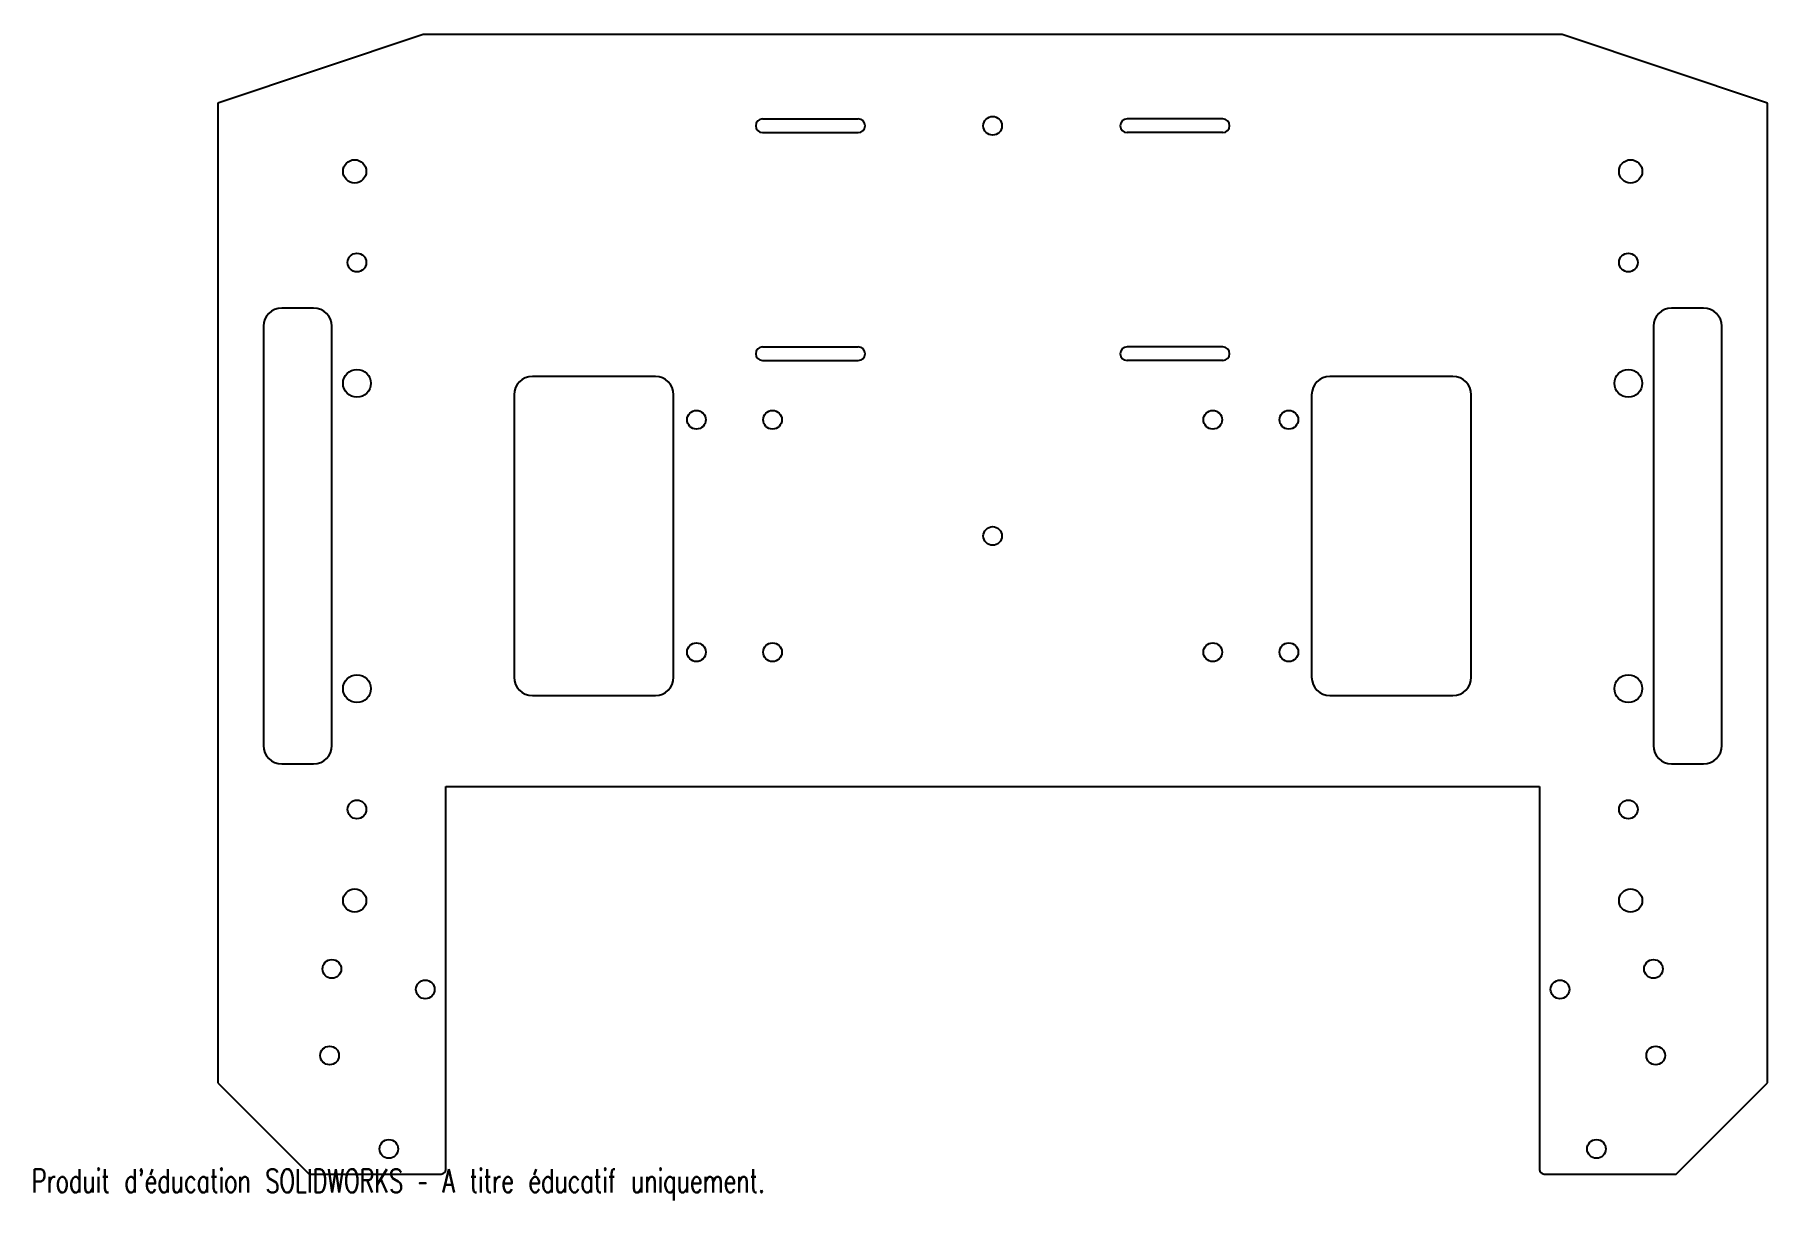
# Model space of a CAD drawing. Header units: millimetres. Extents: x 1 to 381, y 7 to 263.
import ezdxf

# ---------------------------------------------------------------- set-up
doc = ezdxf.new("R2010")
doc.units = ezdxf.units.MM
doc.layers.add('COUPE', color=7, linetype='Continuous')
doc.styles.add('SLDTEXTSTYLE0', font='TXT', dxfattribs={"width": 0.7, "bigfont": 'bigfont'})

msp = doc.modelspace()

# ---------------------------------------------------------------- linework, layer by layer
at = {"layer": 'COUPE', "linetype": 'Continuous', "lineweight": 25}
for p, q in [((85.84, 263.26), (40.84, 248.26)), ((335.84, 263.26), (85.84, 263.26)), ((380.84, 248.26), (335.84, 263.26)), ((40.84, 248.26), (40.84, 33.26)), ((380.84, 33.26), (380.84, 248.26)), ((160.34, 244.76), (181.34, 244.76)), ((261.34, 244.76), (240.34, 244.76)), ((160.34, 241.76), (181.34, 241.76)), ((261.34, 241.76), (240.34, 241.76)), ((61.84, 203.26), (54.84, 203.26)), ((366.84, 203.26), (359.84, 203.26)), ((50.84, 199.26), (50.84, 107.26)), ((65.84, 107.26), (65.84, 199.26)), ((355.84, 199.26), (355.84, 107.26)), ((370.84, 107.26), (370.84, 199.26)), ((160.34, 194.76), (181.34, 194.76)), ((261.34, 194.76), (240.34, 194.76)), ((160.34, 191.76), (181.34, 191.76)), ((261.34, 191.76), (240.34, 191.76)), ((136.84, 188.26), (109.84, 188.26)), ((311.84, 188.26), (284.84, 188.26)), ((105.84, 184.26), (105.84, 122.26)), ((140.84, 122.26), (140.84, 184.26)), ((280.84, 184.26), (280.84, 122.26)), ((315.84, 122.26), (315.84, 184.26)), ((109.84, 118.26), (136.84, 118.26)), ((284.84, 118.26), (311.84, 118.26)), ((54.84, 103.26), (61.84, 103.26)), ((359.84, 103.26), (366.84, 103.26)), ((90.84, 98.26), (330.84, 98.26)), ((90.84, 14.26), (90.84, 98.26)), ((330.84, 98.26), (330.84, 14.26)), ((40.84, 33.26), (60.84, 13.26)), ((360.84, 13.26), (380.84, 33.26)), ((60.84, 13.26), (89.84, 13.26)), ((331.84, 13.26), (360.84, 13.26))]:
    msp.add_line(p, q, dxfattribs=at)
for centre, radius in [((210.84, 243.26), 2.05), ((70.84, 233.26), 2.55), ((350.84, 233.26), 2.55), ((71.34, 213.26), 2.05), ((350.34, 213.26), 2.05), ((71.34, 186.76), 3.05), ((350.34, 186.76), 3.05), ((145.84, 178.76), 2.05), ((162.54, 178.76), 2.05), ((259.14, 178.76), 2.05), ((275.84, 178.76), 2.05), ((210.84, 153.26), 2.05), ((145.84, 127.76), 2.05), ((162.54, 127.76), 2.05), ((259.14, 127.76), 2.05), ((275.84, 127.76), 2.05), ((71.34, 119.76), 3.05), ((350.34, 119.76), 3.05), ((71.34, 93.26), 2.05), ((350.34, 93.26), 2.05), ((70.84, 73.26), 2.55), ((350.84, 73.26), 2.55), ((65.84, 58.26), 2.05), ((355.84, 58.26), 2.05), ((86.34, 53.76), 2.05), ((335.34, 53.76), 2.05), ((65.34, 39.26), 2.05), ((356.34, 39.26), 2.05), ((78.34, 18.76), 2.05), ((343.34, 18.76), 2.05)]:
    msp.add_circle(centre, radius, dxfattribs=at)
for centre, radius, start, end in [((160.34, 243.26), 1.5, 90, 270), ((181.34, 243.26), 1.5, 270, 90), ((240.34, 243.26), 1.5, 90, 270), ((261.34, 243.26), 1.5, 270, 90), ((54.84, 199.26), 4, 90, 180), ((61.84, 199.26), 4, 0, 90), ((359.84, 199.26), 4, 90, 180), ((366.84, 199.26), 4, 0, 90), ((160.34, 193.26), 1.5, 90, 270), ((181.34, 193.26), 1.5, 270, 90), ((240.34, 193.26), 1.5, 90, 270), ((261.34, 193.26), 1.5, 270, 90), ((109.84, 184.26), 4, 90, 180), ((136.84, 184.26), 4, 0, 90), ((284.84, 184.26), 4, 90, 180), ((311.84, 184.26), 4, 0, 90), ((109.84, 122.26), 4, 180, 270), ((136.84, 122.26), 4, 270, 0), ((284.84, 122.26), 4, 180, 270), ((311.84, 122.26), 4, 270, 0), ((54.84, 107.26), 4, 180, 270), ((61.84, 107.26), 4, 270, 0), ((359.84, 107.26), 4, 180, 270), ((366.84, 107.26), 4, 270, 360), ((89.84, 14.26), 1, 270, 0), ((331.84, 14.26), 1, 180, 270)]:
    msp.add_arc(centre, radius, start, end, dxfattribs=at)

# ---------------------------------------------------------------- texts
at = {"color": 7, "linetype": 'Continuous', "insert": (0, 14.33), "char_height": 5.1381, "attachment_point": 1, "style": 'SLDTEXTSTYLE0'}
msp.add_mtext("Produit d'éducation SOLIDWORKS – A titre éducatif uniquement.", dxfattribs=at)

doc.saveas('drawing.dxf')
